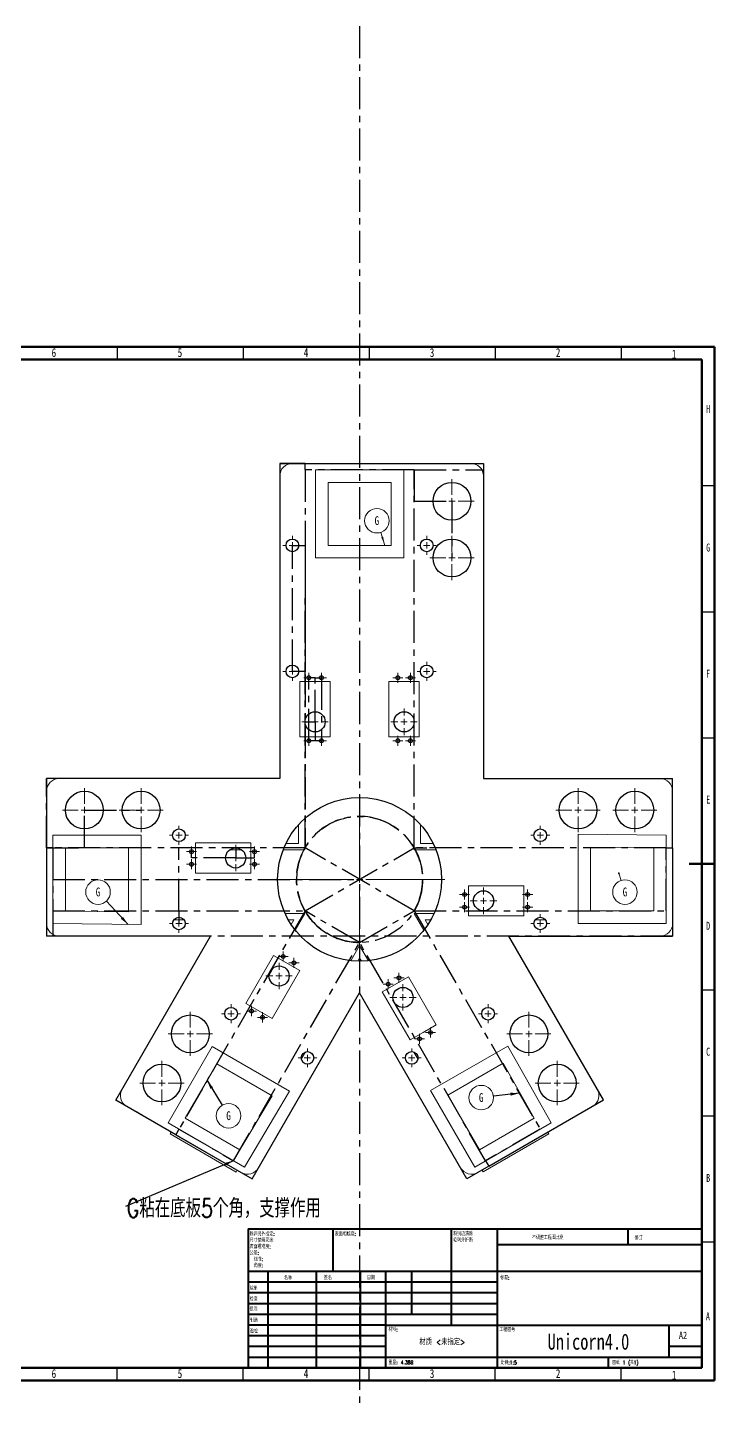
# Model space of a CAD drawing. Header units: millimetres. Extents: x 15 to 589, y -6109 to 6564.
# Drawn here: x 316 to 589, y -3 to 542 of the extents above; entities that cross this region are included whole.
import ezdxf

# ---------------------------------------------------------------- set-up
doc = ezdxf.new("R2010")
doc.units = ezdxf.units.MM
doc.header["$PDSIZE"] = -1
doc.linetypes.add('CENTERX2', pattern=[20.32, 12.7, -2.54, 2.54, -2.54])
doc.styles.add('SLDTEXTSTYLE0', font='TXT', dxfattribs={"width": 0.75})
doc.styles.add('SLDTEXTSTYLE1', font='TXT', dxfattribs={"width": 0.75, "bigfont": 'bigfont'})
doc.styles.add('SLDTEXTSTYLE2', font='TXT', dxfattribs={"width": 0.694444, "bigfont": 'bigfont'})
doc.dimstyles.new('SLDDIMSTYLE0', dxfattribs={"dimtxt": 0.18, "dimasz": 3.556, "dimexe": 0, "dimexo": 0.0625, "dimgap": 0, "dimtad": 0, "dimtih": 1, "dimtoh": 1, "dimdec": 0, "dimrnd": 1e-09, "dimzin": 0, "dimdsep": 46, "dimtxsty": 'Standard', "dimsah": 1, "dimcen": 0.09, "dimadec": 0, "dimazin": 0, "dimtfac": 3.556, "dimtdec": 0, "dimtofl": 0, "dimtmove": 0, "dimatfit": 3, "dimfxl": 1, "dimfrac": 2, "dimtolj": 1, "dimtzin": 0, "dimarcsym": 0})

# ---------------------------------------------------------------- blocks, each defined once
blk = doc.blocks.new('SW_NOTE_0')
at = {"color": 0, "linetype": 'Continuous', "lineweight": 0, "char_height": 1.5, "attachment_point": 1, "style": 'SLDTEXTSTYLE1'}
for s, insert in [('\\M+18F9C\\M+194F1另\\M+18A4F\\M+18E77\\M+192E8:', (0, 1.93)), ('\\M+1955C\\M+196CA\\M+19165糙\\M+19378:', (0, -3.07)), ('\\M+18EDA\\M+190A1\\M+18E67\\M+19770\\M+19F7C\\M+195C4', (0, -0.57)), ('\\M+18CF6\\M+18DB7:', (0, -5.57)), ('\\M+18A70\\M+19378:', (1.69, -10.57)), ('线\\M+190AB:', (1.69, -8.07))]:
    blk.add_mtext(s, dxfattribs=dict(at, insert=insert))
blk = doc.blocks.new('SW_NOTE_1')
at = {"color": 0, "linetype": 'Continuous', "lineweight": 0, "char_height": 1.5, "attachment_point": 1, "style": 'SLDTEXTSTYLE1'}
for s, insert in [('\\M+18FAB锐边\\M+190B4\\M+18F9C', (0, 1.93)), ('\\M+196D1\\M+18E68\\M+19BF3\\M+190DC\\M+19266', (0, -0.57))]:
    blk.add_mtext(s, dxfattribs=dict(at, insert=insert))
blk = doc.blocks.new('SW_NOTE_20')
at = {"color": 0, "linetype": 'Continuous', "lineweight": 0}
blk.add_circle((-3.32, 3.57), 4.87, dxfattribs=at)
at = {"color": 0, "linetype": 'Continuous', "lineweight": 0, "insert": (-3.33, 5.36), "char_height": 3.5, "attachment_point": 2, "style": 'SLDTEXTSTYLE0'}
blk.add_mtext('G', dxfattribs=at)
blk = doc.blocks.new('SW_NOTE_21')
at = {"color": 0, "linetype": 'Continuous', "lineweight": 0}
blk.add_circle((2.53, -4.16), 4.87, dxfattribs=at)
at = {"color": 0, "linetype": 'Continuous', "lineweight": 0, "insert": (2.52, -2.37), "char_height": 3.5, "attachment_point": 2, "style": 'SLDTEXTSTYLE0'}
blk.add_mtext('G', dxfattribs=at)
blk = doc.blocks.new('SW_NOTE_22')
at = {"color": 0, "linetype": 'Continuous', "lineweight": 0}
blk.add_circle((-4.84, -0.57), 4.87, dxfattribs=at)
at = {"color": 0, "linetype": 'Continuous', "lineweight": 0, "insert": (-4.85, 1.23), "char_height": 3.5, "attachment_point": 2, "style": 'SLDTEXTSTYLE0'}
blk.add_mtext('G', dxfattribs=at)
blk = doc.blocks.new('SW_NOTE_23')
at = {"color": 0, "linetype": 'Continuous', "lineweight": 0}
blk.add_circle((1.51, -4.63), 4.87, dxfattribs=at)
at = {"color": 0, "linetype": 'Continuous', "lineweight": 0, "insert": (1.5, -2.84), "char_height": 3.5, "attachment_point": 2, "style": 'SLDTEXTSTYLE0'}
blk.add_mtext('G', dxfattribs=at)
blk = doc.blocks.new('_DOT')
at = {"color": 0, "linetype": 'ByBlock', "lineweight": -2}
blk.add_line((-0.5, 0), (-1, 0), dxfattribs=at)
at = {"color": 0, "linetype": 'ByBlock', "const_width": 0.5}
blk.add_lwpolyline([(-0.25, 0, 1), (0.25, 0, 1)], format="xyb", close=True, dxfattribs=at)
blk = doc.blocks.new('SW_NOTE_24')
at = {"color": 0, "linetype": 'Continuous', "lineweight": 0}
blk.add_circle((-1.5, 4.63), 4.87, dxfattribs=at)
at = {"color": 0, "linetype": 'Continuous', "lineweight": 0, "insert": (-1.51, 6.42), "char_height": 3.5, "attachment_point": 2, "style": 'SLDTEXTSTYLE0'}
blk.add_mtext('G', dxfattribs=at)
blk = doc.blocks.new('SW_NOTE_25')
at = {"color": 0, "linetype": 'Continuous', "lineweight": 0, "insert": (0.5, 2.98), "char_height": 7.4083, "attachment_point": 1, "style": 'SLDTEXTSTYLE1'}
blk.add_mtext('G\\M+19453\\M+18DDD\\M+192EA\\M+194C25\\M+198A2\\M+18A70\\M+18143\\M+18E78撑\\M+18DEC\\M+19770', dxfattribs=at)
blk = doc.blocks.new('SW_CENTERMARKSYMBOL_43')
at = {"color": 0, "linetype": 'Continuous', "lineweight": 0}
for p, q in [((-2.5, 0), (-5.25, 0)), ((0, 0), (-1.25, 0)), ((0, 2.5), (0, 5.25)), ((0, 0), (0, 1.25)), ((0, 0), (0, -1.25)), ((0, 0), (1.25, 0)), ((2.5, 0), (5.25, 0)), ((0, -2.5), (0, -5.25))]:
    blk.add_line(p, q, dxfattribs=at)
blk = doc.blocks.new('SW_CENTERMARKSYMBOL_44')
at = {"color": 0, "linetype": 'Continuous', "lineweight": 0}
for p, q in [((-2.5, 0), (-5.25, 0)), ((0, 0), (-1.25, 0)), ((0, 2.5), (0, 5.25)), ((0, 0), (0, 1.25)), ((0, 0), (0, -1.25)), ((0, 0), (1.25, 0)), ((2.5, 0), (5.25, 0)), ((0, -2.5), (0, -5.25))]:
    blk.add_line(p, q, dxfattribs=at)
blk = doc.blocks.new('SW_CENTERMARKSYMBOL_45')
at = {"color": 0, "linetype": 'Continuous', "lineweight": 0}
for p, q in [((-2.5, 0), (-5.25, 0)), ((0, 0), (-1.25, 0)), ((0, 2.5), (0, 5.25)), ((0, 0), (0, 1.25)), ((0, 0), (0, -1.25)), ((0, 0), (1.25, 0)), ((2.5, 0), (5.25, 0)), ((0, -2.5), (0, -5.25))]:
    blk.add_line(p, q, dxfattribs=at)
blk = doc.blocks.new('SW_CENTERMARKSYMBOL_46')
at = {"color": 0, "linetype": 'Continuous', "lineweight": 0}
for p, q in [((-2.5, 0), (-5.25, 0)), ((0, 0), (-1.25, 0)), ((0, 2.5), (0, 5.25)), ((0, 0), (0, 1.25)), ((0, 0), (0, -1.25)), ((0, 0), (1.25, 0)), ((2.5, 0), (5.25, 0)), ((0, -2.5), (0, -5.25))]:
    blk.add_line(p, q, dxfattribs=at)
blk = doc.blocks.new('SW_CENTERMARKSYMBOL_47')
at = {"color": 0, "linetype": 'Continuous', "lineweight": 0}
for p, q in [((-2.5, 0), (-5.25, 0)), ((0, 0), (-1.25, 0)), ((0, 2.5), (0, 5.25)), ((0, 0), (0, 1.25)), ((0, 0), (0, -1.25)), ((0, 0), (1.25, 0)), ((2.5, 0), (5.25, 0)), ((0, -2.5), (0, -5.25))]:
    blk.add_line(p, q, dxfattribs=at)
blk = doc.blocks.new('SW_CENTERMARKSYMBOL_48')
at = {"color": 0, "linetype": 'Continuous', "lineweight": 0}
for p, q in [((-2.5, 0), (-5.25, 0)), ((0, 0), (-1.25, 0)), ((0, 2.5), (0, 5.25)), ((0, 0), (0, 1.25)), ((0, 0), (0, -1.25)), ((0, 0), (1.25, 0)), ((2.5, 0), (5.25, 0)), ((0, -2.5), (0, -5.25))]:
    blk.add_line(p, q, dxfattribs=at)
blk = doc.blocks.new('SW_CENTERMARKSYMBOL_49')
at = {"color": 0, "linetype": 'Continuous', "lineweight": 0}
for p, q in [((-1.25, 0), (-2, 0)), ((0, 0), (-1.25, 0)), ((0, 1.25), (0, 2)), ((0, 0), (0, 1.25)), ((0, 0), (0, -1.25)), ((0, 0), (1.25, 0)), ((1.25, 0), (2, 0)), ((0, -1.25), (0, -2))]:
    blk.add_line(p, q, dxfattribs=at)
blk = doc.blocks.new('SW_CENTERMARKSYMBOL_50')
at = {"color": 0, "linetype": 'Continuous', "lineweight": 0}
for p, q in [((-1.25, 0), (-2, 0)), ((0, 0), (-1.25, 0)), ((0, 1.25), (0, 2)), ((0, 0), (0, 1.25)), ((0, 0), (0, -1.25)), ((0, 0), (1.25, 0)), ((1.25, 0), (2, 0)), ((0, -1.25), (0, -2))]:
    blk.add_line(p, q, dxfattribs=at)
blk = doc.blocks.new('SW_CENTERMARKSYMBOL_51')
at = {"color": 0, "linetype": 'Continuous', "lineweight": 0}
for p, q in [((-1.25, 0), (-2, 0)), ((0, 0), (-1.25, 0)), ((0, 1.25), (0, 2)), ((0, 0), (0, 1.25)), ((0, 0), (0, -1.25)), ((0, 0), (1.25, 0)), ((1.25, 0), (2, 0)), ((0, -1.25), (0, -2))]:
    blk.add_line(p, q, dxfattribs=at)
blk = doc.blocks.new('SW_CENTERMARKSYMBOL_52')
at = {"color": 0, "linetype": 'Continuous', "lineweight": 0}
for p, q in [((-1.25, 0), (-2, 0)), ((0, 0), (-1.25, 0)), ((0, 1.25), (0, 2)), ((0, 0), (0, 1.25)), ((0, 0), (0, -1.25)), ((0, 0), (1.25, 0)), ((1.25, 0), (2, 0)), ((0, -1.25), (0, -2))]:
    blk.add_line(p, q, dxfattribs=at)
blk = doc.blocks.new('SW_CENTERMARKSYMBOL_53')
at = {"color": 0, "linetype": 'Continuous', "lineweight": 0}
for p, q in [((-1.25, 0), (-2, 0)), ((0, 0), (-1.25, 0)), ((0, 1.25), (0, 2)), ((0, 0), (0, 1.25)), ((0, 0), (0, -1.25)), ((0, 0), (1.25, 0)), ((1.25, 0), (2, 0)), ((0, -1.25), (0, -2))]:
    blk.add_line(p, q, dxfattribs=at)
blk = doc.blocks.new('SW_CENTERMARKSYMBOL_54')
at = {"color": 0, "linetype": 'Continuous', "lineweight": 0}
for p, q in [((-1.25, 0), (-2, 0)), ((0, 0), (-1.25, 0)), ((0, 1.25), (0, 2)), ((0, 0), (0, 1.25)), ((0, 0), (0, -1.25)), ((0, 0), (1.25, 0)), ((1.25, 0), (2, 0)), ((0, -1.25), (0, -2))]:
    blk.add_line(p, q, dxfattribs=at)
blk = doc.blocks.new('SW_CENTERMARKSYMBOL_55')
at = {"color": 0, "linetype": 'Continuous', "lineweight": 0}
for p, q in [((0, 2.5), (0, 33.75)), ((-2.5, 0), (-33.75, 0)), ((0, 0), (-1.25, 0)), ((0, 0), (0, 1.25)), ((0, 0), (0, -1.25)), ((0, 0), (1.25, 0)), ((2.5, 0), (33.75, 0)), ((0, -2.5), (0, -33.75))]:
    blk.add_line(p, q, dxfattribs=at)
blk = doc.blocks.new('SW_CENTERMARKSYMBOL_56')
at = {"color": 0, "linetype": 'Continuous', "lineweight": 0}
for p, q in [((-1.25, 0), (-2, 0)), ((0, 0), (-1.25, 0)), ((0, 1.25), (0, 2)), ((0, 0), (0, 1.25)), ((0, 0), (0, -1.25)), ((0, 0), (1.25, 0)), ((1.25, 0), (2, 0)), ((0, -1.25), (0, -2))]:
    blk.add_line(p, q, dxfattribs=at)
blk = doc.blocks.new('SW_CENTERMARKSYMBOL_57')
at = {"color": 0, "linetype": 'Continuous', "lineweight": 0}
for p, q in [((-1.25, 0), (-2, 0)), ((0, 0), (-1.25, 0)), ((0, 1.25), (0, 2)), ((0, 0), (0, 1.25)), ((0, 0), (0, -1.25)), ((0, 0), (1.25, 0)), ((1.25, 0), (2, 0)), ((0, -1.25), (0, -2))]:
    blk.add_line(p, q, dxfattribs=at)
blk = doc.blocks.new('SW_CENTERMARKSYMBOL_58')
at = {"color": 0, "linetype": 'Continuous', "lineweight": 0}
for p, q in [((-1.25, 0), (-2, 0)), ((0, 0), (-1.25, 0)), ((0, 1.25), (0, 2)), ((0, 0), (0, 1.25)), ((0, 0), (0, -1.25)), ((0, 0), (1.25, 0)), ((1.25, 0), (2, 0)), ((0, -1.25), (0, -2))]:
    blk.add_line(p, q, dxfattribs=at)
blk = doc.blocks.new('SW_CENTERMARKSYMBOL_59')
at = {"color": 0, "linetype": 'Continuous', "lineweight": 0}
for p, q in [((-1.25, 0), (-2, 0)), ((0, 0), (-1.25, 0)), ((0, 1.25), (0, 2)), ((0, 0), (0, 1.25)), ((0, 0), (0, -1.25)), ((0, 0), (1.25, 0)), ((1.25, 0), (2, 0)), ((0, -1.25), (0, -2))]:
    blk.add_line(p, q, dxfattribs=at)
blk = doc.blocks.new('SW_CENTERMARKSYMBOL_60')
at = {"color": 0, "linetype": 'Continuous', "lineweight": 0}
for p, q in [((-1.25, 0), (-2, 0)), ((0, 0), (-1.25, 0)), ((0, 1.25), (0, 2)), ((0, 0), (0, 1.25)), ((0, 0), (0, -1.25)), ((0, 0), (1.25, 0)), ((1.25, 0), (2, 0)), ((0, -1.25), (0, -2))]:
    blk.add_line(p, q, dxfattribs=at)
blk = doc.blocks.new('SW_CENTERMARKSYMBOL_61')
at = {"color": 0, "linetype": 'Continuous', "lineweight": 0}
for p, q in [((-1.25, 0), (-2, 0)), ((0, 0), (-1.25, 0)), ((0, 1.25), (0, 2)), ((0, 0), (0, 1.25)), ((0, 0), (0, -1.25)), ((0, 0), (1.25, 0)), ((1.25, 0), (2, 0)), ((0, -1.25), (0, -2))]:
    blk.add_line(p, q, dxfattribs=at)
blk = doc.blocks.new('SW_CENTERMARKSYMBOL_62')
at = {"color": 0, "linetype": 'Continuous', "lineweight": 0}
for p, q in [((-2.5, 0), (-3.75, 0)), ((0, 0), (-1.25, 0)), ((0, 2.5), (0, 3.75)), ((0, 0), (0, 1.25)), ((0, 0), (0, -1.25)), ((0, 0), (1.25, 0)), ((2.5, 0), (3.75, 0)), ((0, -2.5), (0, -3.75))]:
    blk.add_line(p, q, dxfattribs=at)
blk = doc.blocks.new('SW_CENTERMARKSYMBOL_63')
at = {"color": 0, "linetype": 'Continuous', "lineweight": 0}
for p, q in [((0, 2.5), (0, 8.75)), ((-2.5, 0), (-8.75, 0)), ((0, 0), (-1.25, 0)), ((0, 0), (0, 1.25)), ((0, 0), (0, -1.25)), ((0, 0), (1.25, 0)), ((2.5, 0), (8.75, 0)), ((0, -2.5), (0, -8.75))]:
    blk.add_line(p, q, dxfattribs=at)
blk = doc.blocks.new('SW_CENTERMARKSYMBOL_64')
at = {"color": 0, "linetype": 'Continuous', "lineweight": 0}
for p, q in [((0, 2.5), (0, 8.75)), ((-2.5, 0), (-8.75, 0)), ((0, 0), (-1.25, 0)), ((0, 0), (0, 1.25)), ((0, 0), (0, -1.25)), ((0, 0), (1.25, 0)), ((2.5, 0), (8.75, 0)), ((0, -2.5), (0, -8.75))]:
    blk.add_line(p, q, dxfattribs=at)
blk = doc.blocks.new('SW_CENTERMARKSYMBOL_65')
at = {"color": 0, "linetype": 'Continuous', "lineweight": 0}
for p, q in [((-2.5, 0), (-3.75, 0)), ((0, 0), (-1.25, 0)), ((0, 2.5), (0, 3.75)), ((0, 0), (0, 1.25)), ((0, 0), (0, -1.25)), ((0, 0), (1.25, 0)), ((2.5, 0), (3.75, 0)), ((0, -2.5), (0, -3.75))]:
    blk.add_line(p, q, dxfattribs=at)
blk = doc.blocks.new('SW_CENTERMARKSYMBOL_66')
at = {"color": 0, "linetype": 'Continuous', "lineweight": 0}
for p, q in [((-2.5, 0), (-3.75, 0)), ((0, 0), (-1.25, 0)), ((0, 2.5), (0, 3.75)), ((0, 0), (0, 1.25)), ((0, 0), (0, -1.25)), ((0, 0), (1.25, 0)), ((2.5, 0), (3.75, 0)), ((0, -2.5), (0, -3.75))]:
    blk.add_line(p, q, dxfattribs=at)
blk = doc.blocks.new('SW_CENTERMARKSYMBOL_67')
at = {"color": 0, "linetype": 'Continuous', "lineweight": 0}
for p, q in [((-2.5, 0), (-3.75, 0)), ((0, 0), (-1.25, 0)), ((0, 2.5), (0, 3.75)), ((0, 0), (0, 1.25)), ((0, 0), (0, -1.25)), ((0, 0), (1.25, 0)), ((2.5, 0), (3.75, 0)), ((0, -2.5), (0, -3.75))]:
    blk.add_line(p, q, dxfattribs=at)
blk = doc.blocks.new('SW_CENTERMARKSYMBOL_68')
at = {"color": 0, "linetype": 'Continuous', "lineweight": 0}
for p, q in [((-2.5, 0), (-3.75, 0)), ((0, 0), (-1.25, 0)), ((0, 2.5), (0, 3.75)), ((0, 0), (0, 1.25)), ((0, 0), (0, -1.25)), ((0, 0), (1.25, 0)), ((2.5, 0), (3.75, 0)), ((0, -2.5), (0, -3.75))]:
    blk.add_line(p, q, dxfattribs=at)
blk = doc.blocks.new('SW_CENTERMARKSYMBOL_69')
at = {"color": 0, "linetype": 'Continuous', "lineweight": 0}
for p, q in [((-2.5, 0), (-3.75, 0)), ((0, 0), (-1.25, 0)), ((0, 2.5), (0, 3.75)), ((0, 0), (0, 1.25)), ((0, 0), (0, -1.25)), ((0, 0), (1.25, 0)), ((2.5, 0), (3.75, 0)), ((0, -2.5), (0, -3.75))]:
    blk.add_line(p, q, dxfattribs=at)
blk = doc.blocks.new('SW_CENTERMARKSYMBOL_70')
at = {"color": 0, "linetype": 'Continuous', "lineweight": 0}
for p, q in [((-2.5, 0), (-3.75, 0)), ((0, 0), (-1.25, 0)), ((0, 2.5), (0, 3.75)), ((0, 0), (0, 1.25)), ((0, 0), (0, -1.25)), ((0, 0), (1.25, 0)), ((2.5, 0), (3.75, 0)), ((0, -2.5), (0, -3.75))]:
    blk.add_line(p, q, dxfattribs=at)
blk = doc.blocks.new('SW_CENTERMARKSYMBOL_71')
at = {"color": 0, "linetype": 'Continuous', "lineweight": 0}
for p, q in [((-2.5, 0), (-3.75, 0)), ((0, 0), (-1.25, 0)), ((0, 2.5), (0, 3.75)), ((0, 0), (0, 1.25)), ((0, 0), (0, -1.25)), ((0, 0), (1.25, 0)), ((2.5, 0), (3.75, 0)), ((0, -2.5), (0, -3.75))]:
    blk.add_line(p, q, dxfattribs=at)
blk = doc.blocks.new('SW_CENTERMARKSYMBOL_72')
at = {"color": 0, "linetype": 'Continuous', "lineweight": 0}
for p, q in [((-2.5, 0), (-3.75, 0)), ((0, 0), (-1.25, 0)), ((0, 2.5), (0, 3.75)), ((0, 0), (0, 1.25)), ((0, 0), (0, -1.25)), ((0, 0), (1.25, 0)), ((2.5, 0), (3.75, 0)), ((0, -2.5), (0, -3.75))]:
    blk.add_line(p, q, dxfattribs=at)
blk = doc.blocks.new('SW_CENTERMARKSYMBOL_73')
at = {"color": 0, "linetype": 'Continuous', "lineweight": 0}
for p, q in [((-2.5, 0), (-3.75, 0)), ((0, 0), (-1.25, 0)), ((0, 2.5), (0, 3.75)), ((0, 0), (0, 1.25)), ((0, 0), (0, -1.25)), ((0, 0), (1.25, 0)), ((2.5, 0), (3.75, 0)), ((0, -2.5), (0, -3.75))]:
    blk.add_line(p, q, dxfattribs=at)
blk = doc.blocks.new('SW_CENTERMARKSYMBOL_74')
at = {"color": 0, "linetype": 'Continuous', "lineweight": 0}
for p, q in [((-2.5, 0), (-3.75, 0)), ((0, 0), (-1.25, 0)), ((0, 2.5), (0, 3.75)), ((0, 0), (0, 1.25)), ((0, 0), (0, -1.25)), ((0, 0), (1.25, 0)), ((2.5, 0), (3.75, 0)), ((0, -2.5), (0, -3.75))]:
    blk.add_line(p, q, dxfattribs=at)
blk = doc.blocks.new('SW_CENTERMARKSYMBOL_75')
at = {"color": 0, "linetype": 'Continuous', "lineweight": 0}
for p, q in [((0, 2.5), (0, 8.75)), ((-2.5, 0), (-8.75, 0)), ((0, 0), (-1.25, 0)), ((0, 0), (0, 1.25)), ((0, 0), (0, -1.25)), ((0, 0), (1.25, 0)), ((2.5, 0), (8.75, 0)), ((0, -2.5), (0, -8.75))]:
    blk.add_line(p, q, dxfattribs=at)
blk = doc.blocks.new('SW_CENTERMARKSYMBOL_76')
at = {"color": 0, "linetype": 'Continuous', "lineweight": 0}
for p, q in [((0, 2.5), (0, 8.75)), ((-2.5, 0), (-8.75, 0)), ((0, 0), (-1.25, 0)), ((0, 0), (0, 1.25)), ((0, 0), (0, -1.25)), ((0, 0), (1.25, 0)), ((2.5, 0), (8.75, 0)), ((0, -2.5), (0, -8.75))]:
    blk.add_line(p, q, dxfattribs=at)
blk = doc.blocks.new('SW_CENTERMARKSYMBOL_77')
at = {"color": 0, "linetype": 'Continuous', "lineweight": 0}
for p, q in [((0, 2.5), (0, 8.75)), ((-2.5, 0), (-8.75, 0)), ((0, 0), (-1.25, 0)), ((0, 0), (0, 1.25)), ((0, 0), (0, -1.25)), ((0, 0), (1.25, 0)), ((2.5, 0), (8.75, 0)), ((0, -2.5), (0, -8.75))]:
    blk.add_line(p, q, dxfattribs=at)
blk = doc.blocks.new('SW_CENTERMARKSYMBOL_78')
at = {"color": 0, "linetype": 'Continuous', "lineweight": 0}
for p, q in [((0, 2.5), (0, 8.75)), ((-2.5, 0), (-8.75, 0)), ((0, 0), (-1.25, 0)), ((0, 0), (0, 1.25)), ((0, 0), (0, -1.25)), ((0, 0), (1.25, 0)), ((2.5, 0), (8.75, 0)), ((0, -2.5), (0, -8.75))]:
    blk.add_line(p, q, dxfattribs=at)
blk = doc.blocks.new('SW_CENTERMARKSYMBOL_79')
at = {"color": 0, "linetype": 'Continuous', "lineweight": 0}
for p, q in [((0, 2.5), (0, 8.75)), ((-2.5, 0), (-8.75, 0)), ((0, 0), (-1.25, 0)), ((0, 0), (0, 1.25)), ((0, 0), (0, -1.25)), ((0, 0), (1.25, 0)), ((2.5, 0), (8.75, 0)), ((0, -2.5), (0, -8.75))]:
    blk.add_line(p, q, dxfattribs=at)
blk = doc.blocks.new('SW_CENTERMARKSYMBOL_80')
at = {"color": 0, "linetype": 'Continuous', "lineweight": 0}
for p, q in [((0, 2.5), (0, 8.75)), ((-2.5, 0), (-8.75, 0)), ((0, 0), (-1.25, 0)), ((0, 0), (0, 1.25)), ((0, 0), (0, -1.25)), ((0, 0), (1.25, 0)), ((2.5, 0), (8.75, 0)), ((0, -2.5), (0, -8.75))]:
    blk.add_line(p, q, dxfattribs=at)
blk = doc.blocks.new('SW_CENTERMARKSYMBOL_81')
at = {"color": 0, "linetype": 'Continuous', "lineweight": 0}
for p, q in [((-2.5, 0), (-3.75, 0)), ((0, 0), (-1.25, 0)), ((0, 2.5), (0, 3.75)), ((0, 0), (0, 1.25)), ((0, 0), (0, -1.25)), ((0, 0), (1.25, 0)), ((2.5, 0), (3.75, 0)), ((0, -2.5), (0, -3.75))]:
    blk.add_line(p, q, dxfattribs=at)
blk = doc.blocks.new('SW_CENTERMARKSYMBOL_82')
at = {"color": 0, "linetype": 'Continuous', "lineweight": 0}
for p, q in [((-1.25, 0), (-2, 0)), ((0, 0), (-1.25, 0)), ((0, 1.25), (0, 2)), ((0, 0), (0, 1.25)), ((0, 0), (0, -1.25)), ((0, 0), (1.25, 0)), ((1.25, 0), (2, 0)), ((0, -1.25), (0, -2))]:
    blk.add_line(p, q, dxfattribs=at)
blk = doc.blocks.new('SW_CENTERMARKSYMBOL_83')
at = {"color": 0, "linetype": 'Continuous', "lineweight": 0}
for p, q in [((-1.25, 0), (-2, 0)), ((0, 0), (-1.25, 0)), ((0, 1.25), (0, 2)), ((0, 0), (0, 1.25)), ((0, 0), (0, -1.25)), ((0, 0), (1.25, 0)), ((1.25, 0), (2, 0)), ((0, -1.25), (0, -2))]:
    blk.add_line(p, q, dxfattribs=at)
blk = doc.blocks.new('SW_CENTERMARKSYMBOL_84')
at = {"color": 0, "linetype": 'Continuous', "lineweight": 0}
for p, q in [((-1.25, 0), (-2, 0)), ((0, 0), (-1.25, 0)), ((0, 1.25), (0, 2)), ((0, 0), (0, 1.25)), ((0, 0), (0, -1.25)), ((0, 0), (1.25, 0)), ((1.25, 0), (2, 0)), ((0, -1.25), (0, -2))]:
    blk.add_line(p, q, dxfattribs=at)
blk = doc.blocks.new('SW_CENTERMARKSYMBOL_85')
at = {"color": 0, "linetype": 'Continuous', "lineweight": 0}
for p, q in [((-1.25, 0), (-2, 0)), ((0, 0), (-1.25, 0)), ((0, 1.25), (0, 2)), ((0, 0), (0, 1.25)), ((0, 0), (0, -1.25)), ((0, 0), (1.25, 0)), ((1.25, 0), (2, 0)), ((0, -1.25), (0, -2))]:
    blk.add_line(p, q, dxfattribs=at)
blk = doc.blocks.new('SW_CENTERMARKSYMBOL_86')
at = {"color": 0, "linetype": 'Continuous', "lineweight": 0}
for p, q in [((-1.25, 0), (-2, 0)), ((0, 0), (-1.25, 0)), ((0, 1.25), (0, 2)), ((0, 0), (0, 1.25)), ((0, 0), (0, -1.25)), ((0, 0), (1.25, 0)), ((1.25, 0), (2, 0)), ((0, -1.25), (0, -2))]:
    blk.add_line(p, q, dxfattribs=at)
blk = doc.blocks.new('SW_CENTERMARKSYMBOL_87')
at = {"color": 0, "linetype": 'Continuous', "lineweight": 0}
for p, q in [((-1.25, 0), (-2, 0)), ((0, 0), (-1.25, 0)), ((0, 1.25), (0, 2)), ((0, 0), (0, 1.25)), ((0, 0), (0, -1.25)), ((0, 0), (1.25, 0)), ((1.25, 0), (2, 0)), ((0, -1.25), (0, -2))]:
    blk.add_line(p, q, dxfattribs=at)
blk = doc.blocks.new('SW_CENTERMARKSYMBOL_88')
at = {"color": 0, "linetype": 'Continuous', "lineweight": 0}
for p, q in [((-1.25, 0), (-2, 0)), ((0, 0), (-1.25, 0)), ((0, 1.25), (0, 2)), ((0, 0), (0, 1.25)), ((0, 0), (0, -1.25)), ((0, 0), (1.25, 0)), ((1.25, 0), (2, 0)), ((0, -1.25), (0, -2))]:
    blk.add_line(p, q, dxfattribs=at)
blk = doc.blocks.new('SW_CENTERMARKSYMBOL_89')
at = {"color": 0, "linetype": 'Continuous', "lineweight": 0}
for p, q in [((-1.25, 0), (-2, 0)), ((0, 0), (-1.25, 0)), ((0, 1.25), (0, 2)), ((0, 0), (0, 1.25)), ((0, 0), (0, -1.25)), ((0, 0), (1.25, 0)), ((1.25, 0), (2, 0)), ((0, -1.25), (0, -2))]:
    blk.add_line(p, q, dxfattribs=at)
blk = doc.blocks.new('SW_CENTERMARKSYMBOL_90')
at = {"color": 0, "linetype": 'Continuous', "lineweight": 0}
for p, q in [((-1.25, 0), (-2, 0)), ((0, 0), (-1.25, 0)), ((0, 1.25), (0, 2)), ((0, 0), (0, 1.25)), ((0, 0), (0, -1.25)), ((0, 0), (1.25, 0)), ((1.25, 0), (2, 0)), ((0, -1.25), (0, -2))]:
    blk.add_line(p, q, dxfattribs=at)
blk = doc.blocks.new('SW_CENTERMARKSYMBOL_91')
at = {"color": 0, "linetype": 'Continuous', "lineweight": 0}
for p, q in [((-1.25, 0), (-2, 0)), ((0, 0), (-1.25, 0)), ((0, 1.25), (0, 2)), ((0, 0), (0, 1.25)), ((0, 0), (0, -1.25)), ((0, 0), (1.25, 0)), ((1.25, 0), (2, 0)), ((0, -1.25), (0, -2))]:
    blk.add_line(p, q, dxfattribs=at)
blk = doc.blocks.new('SW_CENTERMARKSYMBOL_92')
at = {"color": 0, "linetype": 'Continuous', "lineweight": 0}
for p, q in [((-1.25, 0), (-2, 0)), ((0, 0), (-1.25, 0)), ((0, 1.25), (0, 2)), ((0, 0), (0, 1.25)), ((0, 0), (0, -1.25)), ((0, 0), (1.25, 0)), ((1.25, 0), (2, 0)), ((0, -1.25), (0, -2))]:
    blk.add_line(p, q, dxfattribs=at)
blk = doc.blocks.new('SW_CENTERMARKSYMBOL_93')
at = {"color": 0, "linetype": 'Continuous', "lineweight": 0}
for p, q in [((-1.25, 0), (-2, 0)), ((0, 0), (-1.25, 0)), ((0, 1.25), (0, 2)), ((0, 0), (0, 1.25)), ((0, 0), (0, -1.25)), ((0, 0), (1.25, 0)), ((1.25, 0), (2, 0)), ((0, -1.25), (0, -2))]:
    blk.add_line(p, q, dxfattribs=at)
blk = doc.blocks.new('SW_CENTERMARKSYMBOL_94')
at = {"color": 0, "linetype": 'Continuous', "lineweight": 0}
for p, q in [((0, 2.5), (0, 8.75)), ((-2.5, 0), (-8.75, 0)), ((0, 0), (-1.25, 0)), ((0, 0), (0, 1.25)), ((0, 0), (0, -1.25)), ((0, 0), (1.25, 0)), ((2.5, 0), (8.75, 0)), ((0, -2.5), (0, -8.75))]:
    blk.add_line(p, q, dxfattribs=at)
blk = doc.blocks.new('SW_CENTERMARKSYMBOL_95')
at = {"color": 0, "linetype": 'Continuous', "lineweight": 0}
for p, q in [((0, 2.5), (0, 8.75)), ((-2.5, 0), (-8.75, 0)), ((0, 0), (-1.25, 0)), ((0, 0), (0, 1.25)), ((0, 0), (0, -1.25)), ((0, 0), (1.25, 0)), ((2.5, 0), (8.75, 0)), ((0, -2.5), (0, -8.75))]:
    blk.add_line(p, q, dxfattribs=at)

msp = doc.modelspace()

# ---------------------------------------------------------------- linework, layer by layer
at = {"color": 7, "linetype": 'CENTERX2'}
for p, q in [((448.22, 6516.38), (448.22, -6108.78)), ((426.57, 368.8), (416.57, 368.8)), ((426.57, 366.3), (426.57, 368.8)), ((469.87, 366.3), (426.57, 366.3)), ((426.57, 366.3), (426.57, 216.3)), ((426.57, 366.3), (426.57, 336.3)), ((426.57, 366.3), (426.57, 266.3)), ((426.57, 366.3), (426.57, 293.8)), ((469.87, 216.3), (469.87, 366.3)), ((469.87, 366.3), (497.37, 366.3)), ((469.87, 366.3), (469.87, 353.8)), ((469.87, 353.8), (484.87, 353.8)), ((484.87, 353.8), (484.87, 331.3)), ((421.57, 286.3), (421.57, 336.3)), ((421.57, 336.3), (426.57, 336.3)), ((426.57, 336.3), (426.57, 286.3)), ((426.57, 216.3), (426.57, 316.3)), ((426.57, 286.3), (421.57, 286.3)), ((428.07, 258.8), (428.07, 283.8)), ((430.57, 283.8), (428.07, 283.8)), ((430.57, 266.3), (430.57, 283.8)), ((430.57, 283.8), (433.07, 283.8)), ((433.07, 283.8), (433.07, 258.8)), ((426.57, 266.3), (430.57, 266.3)), ((430.57, 266.3), (430.57, 258.8)), ((433.07, 258.8), (428.07, 258.8)), ((324.07, 216.3), (324.07, 243.8)), ((469.87, 216.3), (469.87, 243.8)), ((339.07, 216.3), (339.07, 231.3)), ((339.07, 231.3), (361.57, 231.3)), ((426.57, 216.3), (426.57, 221.3)), ((326.57, 216.3), (324.07, 216.3)), ((324.07, 216.3), (339.07, 216.3)), ((426.57, 216.3), (326.57, 216.3)), ((326.57, 216.3), (326.57, 191.3)), ((376.57, 191.3), (376.57, 216.3)), ((381.57, 212.3), (381.57, 214.8)), ((426.57, 216.3), (399.07, 216.3)), ((399.07, 216.3), (399.07, 212.3)), ((406.57, 212.3), (406.57, 214.8)), ((426.57, 191.3), (469.87, 216.3)), ((469.87, 191.3), (426.57, 216.3)), ((569.87, 216.3), (469.87, 216.3)), ((469.87, 216.3), (474.87, 216.3)), ((569.87, 191.3), (569.87, 216.3)), ((569.87, 216.3), (572.37, 216.3)), ((399.07, 212.3), (381.57, 212.3)), ((399.07, 212.3), (406.57, 212.3)), ((326.57, 203.8), (448.22, 203.8)), ((326.57, 191.3), (426.57, 191.3)), ((326.57, 191.3), (326.57, 181.3)), ((426.57, 191.3), (376.57, 104.7)), ((376.57, 191.3), (376.57, 186.3)), ((448.22, 178.8), (426.57, 191.3)), ((448.22, 178.8), (469.87, 191.3)), ((469.87, 191.3), (519.87, 104.7)), ((469.87, 191.3), (569.87, 191.3)), ((572.37, 181.3), (326.57, 181.3)), ((398.22, 92.2), (448.22, 178.8)), ((498.22, 92.2), (448.22, 178.8)), ((375.32, 102.53), (351.5, 116.28)), ((376.57, 104.7), (375.32, 102.53)), ((376.57, 104.7), (398.22, 92.2)), ((519.87, 104.7), (498.22, 92.2)), ((498.22, 92.2), (499.47, 90.03))]:
    msp.add_line(p, q, dxfattribs=at)
at = {"color": 7, "linetype": 'Continuous', "lineweight": 60}
for p, q in [((15, 415), (589, 415)), ((589, 415), (589, 5)), ((20, 410), (584, 410)), ((584, 410), (584, 10)), ((589, 210), (579, 210)), ((584, 65.25), (584, 10)), ((584, 10), (20, 10)), ((396.8, 10), (584, 10)), ((589, 5), (15, 5))]:
    msp.add_line(p, q, dxfattribs=at)
at = {"color": 7, "linetype": 'Continuous', "lineweight": 30}
for p, q in [((352, 415), (352, 410)), ((402, 415), (402, 410)), ((452, 415), (452, 410)), ((502, 415), (502, 410)), ((552, 415), (552, 410)), ((584, 360), (589, 360)), ((584, 310), (589, 310)), ((584, 310), (589, 310)), ((584, 260), (589, 260)), ((584, 160), (589, 160)), ((584, 160), (589, 160)), ((584, 110), (589, 110)), ((584, 60), (589, 60)), ((352, 5), (352, 10)), ((402, 5), (402, 10)), ((452, 5), (452, 10)), ((502, 5), (502, 10)), ((552, 5), (552, 10))]:
    msp.add_line(p, q, dxfattribs=at)
at = {"color": 7, "linetype": 'Continuous'}
for p, q in [((416.57, 368.8), (497.37, 368.8)), ((416.57, 368.8), (416.57, 243.8)), ((497.37, 368.8), (497.37, 243.8)), ((416.57, 243.8), (324.07, 243.8)), ((324.07, 243.8), (324.07, 181.3)), ((497.37, 243.8), (572.37, 243.8)), ((572.37, 216.3), (572.37, 243.8)), ((572.37, 216.3), (572.37, 181.3)), ((389.04, 181.3), (324.07, 181.3)), ((351.5, 116.28), (389.04, 181.3)), ((545, 116.32), (507.48, 181.3)), ((507.48, 181.3), (572.37, 181.3)), ((405.63, 85.03), (448.22, 158.8)), ((490.81, 85.03), (448.22, 158.8)), ((375.32, 102.53), (351.5, 116.28)), ((499.47, 90.03), (545, 116.32)), ((375.32, 102.53), (405.63, 85.03)), ((499.47, 90.03), (490.81, 85.03))]:
    msp.add_line(p, q, dxfattribs=at)
at = {"color": 7, "linetype": 'Continuous', "lineweight": 15}
for p, q in [((421.57, 368.8), (492.37, 368.8)), ((465.72, 366.3), (430.72, 366.3)), ((430.72, 366.3), (430.72, 331.3)), ((465.72, 331.3), (465.72, 366.3)), ((416.57, 243.8), (416.57, 363.8)), ((435.72, 361.3), (435.72, 336.3)), ((460.72, 361.3), (435.72, 361.3)), ((460.72, 336.3), (460.72, 361.3)), ((497.37, 363.8), (497.37, 243.8)), ((424.04, 335.94), (424.04, 336.65)), ((435.72, 336.3), (460.72, 336.3)), ((472.38, 336.56), (472.38, 336.04)), ((430.72, 331.3), (465.72, 331.3)), ((424.01, 285.75), (424.01, 286.85)), ((472.38, 286.56), (472.38, 286.04)), ((436.57, 282.29), (424.57, 282.29)), ((424.57, 282.29), (424.57, 260.3)), ((436.57, 260.3), (436.57, 282.29)), ((459.87, 282.29), (471.87, 282.29)), ((459.87, 260.3), (459.87, 282.29)), ((471.87, 282.29), (471.87, 260.3)), ((424.57, 260.3), (436.57, 260.3)), ((471.87, 260.3), (459.87, 260.3)), ((329.07, 243.8), (416.57, 243.8)), ((497.37, 243.8), (567.37, 243.8)), ((324.07, 186.3), (324.07, 238.8)), ((572.37, 238.8), (572.37, 186.3)), ((423.96, 217.99), (423.96, 225.43)), ((426.46, 215.49), (426.47, 227.94)), ((469.88, 228.02), (469.88, 215.49)), ((472.38, 225.53), (472.38, 217.99)), ((361.57, 221.3), (326.57, 221.3)), ((326.57, 221.3), (326.57, 186.3)), ((361.57, 185.91), (361.57, 221.3)), ((383.07, 218.3), (405.06, 218.3)), ((383.07, 212.3), (383.07, 218.3)), ((405.06, 218.3), (405.06, 206.3)), ((534.87, 221.69), (534.87, 186.3)), ((569.87, 221.3), (534.87, 221.69)), ((569.87, 186.3), (569.87, 221.3)), ((323.98, 187.8), (323.98, 217.99)), ((323.98, 217.99), (324.07, 217.99)), ((356.57, 216.3), (331.57, 216.3)), ((331.57, 216.3), (331.57, 191.24)), ((356.57, 190.97), (356.57, 216.3)), ((381.27, 215.49), (381.87, 215.49)), ((396.65, 215.49), (401.48, 215.49)), ((406.27, 215.49), (406.87, 215.49)), ((417.89, 215.49), (426.46, 215.49)), ((418.98, 217.99), (423.96, 217.99)), ((469.88, 215.49), (478.55, 215.49)), ((472.38, 217.99), (477.46, 217.99)), ((564.87, 216.35), (539.87, 216.63)), ((539.87, 216.63), (539.87, 191.3)), ((564.87, 191.3), (564.87, 216.35)), ((572.37, 217.99), (572.39, 217.99)), ((572.39, 217.99), (572.39, 187.8)), ((383.07, 206.3), (383.07, 212.3)), ((405.06, 206.3), (383.07, 206.3)), ((491.38, 201.3), (513.37, 201.3)), ((491.38, 189.3), (491.38, 201.3)), ((513.37, 201.3), (513.37, 195.3)), ((331.57, 191.24), (356.57, 190.97)), ((513.37, 195.3), (513.37, 189.3)), ((539.87, 191.3), (564.87, 191.3)), ((324.07, 187.8), (323.98, 187.8)), ((326.57, 186.3), (361.57, 185.91)), ((378.57, 187.8), (374.57, 187.8)), ((426.46, 190.3), (418.66, 190.3)), ((422.13, 187.8), (419.93, 187.8)), ((421.06, 185.95), (422.13, 187.8)), ((422.66, 183.72), (426.46, 190.3)), ((477.78, 190.3), (469.88, 190.3)), ((469.88, 190.3), (473.73, 183.66)), ((476.51, 187.8), (474.22, 187.8)), ((474.22, 187.8), (475.33, 185.87)), ((513.37, 189.3), (491.38, 189.3)), ((521.87, 187.8), (517.87, 187.8)), ((534.87, 186.3), (569.87, 186.3)), ((572.39, 187.8), (572.37, 187.8)), ((389.04, 181.3), (329.07, 181.3)), ((354, 120.61), (389.04, 181.3)), ((567.37, 181.3), (507.48, 181.3)), ((507.48, 181.3), (542.5, 120.65)), ((448.22, 177.62), (444.69, 171.49)), ((451.76, 171.49), (448.22, 177.62)), ((403.09, 154.63), (414.08, 173.67)), ((414.08, 173.67), (424.48, 167.67)), ((448.22, 172.62), (447.47, 171.31)), ((448.98, 171.31), (448.22, 172.62)), ((412.29, 165.76), (414.05, 168.8)), ((424.48, 167.67), (413.48, 148.63)), ((457.24, 159.17), (467.63, 165.17)), ((467.63, 165.17), (478.63, 146.13)), ((448.22, 158.8), (408.13, 89.36)), ((488.31, 89.36), (448.22, 158.8)), ((468.24, 140.13), (457.24, 159.17)), ((408.29, 151.63), (403.09, 154.63)), ((413.48, 148.63), (408.29, 151.63)), ((473.43, 143.13), (468.24, 140.13)), ((478.63, 146.13), (473.43, 143.13)), ((389.74, 137.51), (372.24, 107.2)), ((420.39, 119.81), (389.74, 137.51)), ((507.04, 137.7), (476.39, 120.01)), ((524.2, 107.2), (507.04, 137.7)), ((426.71, 135.35), (425.09, 132.54)), ((471.36, 132.6), (469.78, 135.33)), ((505.16, 130.84), (483.22, 118.18)), ((517.42, 109.05), (505.16, 130.84)), ((391.57, 130.68), (379.07, 109.03)), ((413.51, 118.01), (391.57, 130.68)), ((476.39, 120.01), (493.89, 89.7)), ((400.77, 96.5), (413.51, 118.01)), ((402.55, 89.7), (420.39, 119.81)), ((483.22, 118.18), (495.72, 96.53)), ((401.3, 87.53), (355.83, 113.78)), ((379.07, 109.03), (400.77, 96.5)), ((540.67, 113.82), (495.14, 87.53)), ((495.72, 96.53), (517.42, 109.05)), ((372.24, 107.2), (402.55, 89.7)), ((373.08, 102.81), (373.51, 103.57)), ((493.89, 89.7), (524.2, 107.2)), ((522.92, 103.57), (523.3, 102.91)), ((399.22, 87.72), (373.08, 102.81)), ((523.3, 102.91), (497.24, 87.84)), ((399.66, 88.48), (399.22, 87.72)), ((497.24, 87.84), (496.85, 88.52))]:
    msp.add_line(p, q, dxfattribs=at)
at = {"color": 7, "linetype": 'Continuous', "lineweight": 0}
for p, q in [((456.58, 341.45), (458.25, 336.3)), ((551.97, 203.4), (551.05, 206.22))]:
    msp.add_line(p, q, dxfattribs=at)
at = {"color": 7, "linetype": 'Continuous', "lineweight": 40}
for p, q in [((404, 65.25), (584, 65.25)), ((404, 65.25), (404, 10)), ((437.8, 48.25), (437.8, 65.25)), ((484.6, 65.25), (484.6, 27)), ((502.8, 65.25), (502.8, 10)), ((554.8, 58.88), (554.8, 65.25)), ((584, 58.88), (502.8, 58.88)), ((584, 48.25), (404, 48.25)), ((502.8, 44), (404, 44)), ((411.8, 48.25), (411.8, 10)), ((430.99, 48.25), (430.99, 10)), ((448.4, 48.25), (448.4, 10)), ((458.6, 10), (458.6, 48.25)), ((469, 31.25), (469, 48.25)), ((502.8, 39.75), (404, 39.75)), ((502.8, 35.5), (404, 35.5)), ((502.8, 31.25), (404, 31.25)), ((458.6, 27), (404, 27)), ((458.6, 22.75), (404, 22.75)), ((458.6, 27), (584, 27)), ((571, 14.25), (571, 27)), ((458.6, 18.5), (404, 18.5)), ((584, 18.5), (571, 18.5)), ((404, 14.25), (584, 14.25)), ((547, 10), (547, 14.25))]:
    msp.add_line(p, q, dxfattribs=at)
at = {"color": 7, "linetype": 'Continuous'}
for centre, radius in [((484.87, 353.8), 7.5), ((421.57, 336.3), 2.5), ((474.87, 336.3), 2.5), ((484.87, 331.3), 7.5), ((421.57, 286.3), 2.5), ((428.07, 283.8), 0.75), ((433.07, 283.8), 0.75), ((463.37, 283.8), 0.75), ((468.37, 283.8), 0.75), ((474.87, 286.3), 2.5), ((430.57, 266.3), 4), ((465.87, 266.3), 4), ((428.07, 258.8), 0.75), ((433.07, 258.8), 0.75), ((463.37, 258.8), 0.75), ((468.37, 258.8), 0.75), ((339.07, 231.3), 7.5), ((361.57, 231.3), 7.5), ((448.22, 203.8), 32.5), ((534.87, 231.3), 7.5), ((557.37, 231.3), 7.5), ((376.57, 221.3), 2.5), ((519.87, 221.3), 2.5), ((381.57, 214.8), 0.75), ((399.07, 212.3), 4), ((406.57, 214.8), 0.75), ((381.57, 209.8), 0.75), ((406.57, 209.8), 0.75), ((489.87, 197.8), 0.75), ((497.37, 195.3), 4), ((514.87, 197.8), 0.75), ((489.87, 192.8), 0.75), ((514.87, 192.8), 0.75), ((376.57, 186.3), 2.5), ((519.87, 186.3), 2.5), ((416.28, 165.48), 4), ((417.87, 173.23), 0.75), ((422.2, 170.73), 0.75), ((463.85, 164.73), 0.75), ((459.52, 162.23), 0.75), ((465.43, 156.98), 4), ((397.24, 150.5), 2.5), ((499.2, 150.5), 2.5), ((381.08, 142.51), 7.5), ((405.37, 151.58), 0.75), ((409.7, 149.08), 0.75), ((515.36, 142.51), 7.5), ((476.35, 143.08), 0.75), ((472.02, 140.58), 0.75), ((427.55, 133), 2.5), ((468.89, 133), 2.5), ((369.83, 123.02), 7.5), ((526.61, 123.02), 7.5)]:
    msp.add_circle(centre, radius, dxfattribs=at)
at = {"color": 7, "linetype": 'Continuous', "lineweight": 15}
for centre, radius in [((484.87, 353.8), 7.5), ((421.57, 336.3), 2.5), ((474.87, 336.3), 2.5), ((484.87, 331.3), 7.5), ((421.57, 286.3), 2.5), ((428.07, 283.8), 0.75), ((433.07, 283.8), 0.75), ((463.37, 283.8), 0.75), ((468.37, 283.8), 0.75), ((474.87, 286.3), 2.5), ((430.57, 266.3), 4), ((465.87, 266.3), 4), ((428.07, 258.8), 0.75), ((433.07, 258.8), 0.75), ((463.37, 258.8), 0.75), ((468.37, 258.8), 0.75), ((339.07, 231.3), 7.5), ((361.57, 231.3), 7.5), ((448.22, 203.8), 32.5), ((534.87, 231.3), 7.5), ((557.37, 231.3), 7.5), ((376.57, 221.3), 2.5), ((519.87, 221.3), 2.5), ((381.57, 214.8), 0.75), ((399.07, 212.3), 4), ((406.57, 214.8), 0.75), ((381.57, 209.8), 0.75), ((406.57, 209.8), 0.75), ((489.87, 197.8), 0.75), ((497.37, 195.3), 4), ((514.87, 197.8), 0.75), ((489.87, 192.8), 0.75), ((514.87, 192.8), 0.75), ((376.57, 186.3), 2.5), ((519.87, 186.3), 2.5), ((416.28, 165.48), 4), ((417.87, 173.23), 0.75), ((422.2, 170.73), 0.75), ((463.85, 164.73), 0.75), ((459.52, 162.23), 0.75), ((465.43, 156.98), 4), ((397.24, 150.5), 2.5), ((499.2, 150.5), 2.5), ((381.08, 142.51), 7.5), ((405.37, 151.58), 0.75), ((409.7, 149.08), 0.75), ((515.36, 142.51), 7.5), ((476.35, 143.08), 0.75), ((472.02, 140.58), 0.75), ((427.55, 133), 2.5), ((468.89, 133), 2.5), ((369.83, 123.02), 7.5), ((526.61, 123.02), 7.5)]:
    msp.add_circle(centre, radius, dxfattribs=at)
at = {"color": 7, "linetype": 'CENTERX2'}
msp.add_circle((448.22, 203.8), 25, dxfattribs=at)
at = {"color": 7, "linetype": 'Continuous', "lineweight": 15}
for centre, start, end in [((421.57, 363.8), 90, 180), ((492.37, 363.8), 0, 90), ((329.07, 238.8), 90, 180), ((567.37, 238.8), 0, 90), ((329.07, 186.3), 180, 270), ((567.37, 186.3), 270, 0), ((358.33, 118.11), 150, 240), ((538.17, 118.15), 300, 30), ((403.8, 91.86), 240, 330), ((492.64, 91.86), 210, 300)]:
    msp.add_arc(centre, 5, start, end, dxfattribs=at)
at = {"color": 7, "linetype": 'CENTERX2'}
for start in [330, 210]:
    msp.add_arc((448.22, 203.8), 25, start, 270, dxfattribs=at)
at = {"color": 7, "linetype": 'Continuous'}
msp.add_point((448.22, 203.8), dxfattribs=at)
msp.add_point((448.22, 203.8), dxfattribs=at)
msp.add_point((448.22, 203.8), dxfattribs=at)
at = {"color": 7, "linetype": 'Continuous', "lineweight": 0}
msp.add_solid([(458.25, 336.3), (457.52, 339.8), (456.79, 339.56)], dxfattribs=at)

# ---------------------------------------------------------------- block references
for name, p in [('SW_CENTERMARKSYMBOL_95', (484.87, 353.8)), ('SW_NOTE_24', (456.58, 341.45)), ('SW_CENTERMARKSYMBOL_67', (421.57, 336.3)), ('SW_CENTERMARKSYMBOL_74', (474.87, 336.3)), ('SW_CENTERMARKSYMBOL_94', (484.87, 331.3)), ('SW_CENTERMARKSYMBOL_62', (421.57, 286.3)), ('SW_CENTERMARKSYMBOL_81', (474.87, 286.3)), ('SW_CENTERMARKSYMBOL_60', (428.07, 283.8)), ('SW_CENTERMARKSYMBOL_87', (433.07, 283.8)), ('SW_CENTERMARKSYMBOL_58', (463.37, 283.8)), ('SW_CENTERMARKSYMBOL_83', (468.37, 283.8)), ('SW_CENTERMARKSYMBOL_43', (430.57, 266.3)), ('SW_CENTERMARKSYMBOL_44', (465.87, 266.3)), ('SW_CENTERMARKSYMBOL_61', (428.07, 258.8)), ('SW_CENTERMARKSYMBOL_82', (433.07, 258.8)), ('SW_CENTERMARKSYMBOL_59', (463.37, 258.8)), ('SW_CENTERMARKSYMBOL_84', (468.37, 258.8)), ('SW_CENTERMARKSYMBOL_63', (339.07, 231.3)), ('SW_CENTERMARKSYMBOL_64', (361.57, 231.3)), ('SW_CENTERMARKSYMBOL_75', (534.87, 231.3)), ('SW_CENTERMARKSYMBOL_76', (557.37, 231.3)), ('SW_CENTERMARKSYMBOL_55', (448.22, 203.8)), ('SW_CENTERMARKSYMBOL_66', (376.57, 221.3)), ('SW_CENTERMARKSYMBOL_72', (519.87, 221.3)), ('SW_CENTERMARKSYMBOL_57', (381.57, 214.8)), ('SW_CENTERMARKSYMBOL_48', (399.07, 212.3)), ('SW_CENTERMARKSYMBOL_56', (406.57, 214.8)), ('SW_CENTERMARKSYMBOL_85', (381.57, 209.8)), ('SW_CENTERMARKSYMBOL_86', (406.57, 209.8)), ('SW_NOTE_20', (347.79, 195.2)), ('SW_NOTE_23', (551.97, 203.4)), ('SW_CENTERMARKSYMBOL_93', (489.87, 197.8)), ('SW_CENTERMARKSYMBOL_45', (497.37, 195.3)), ('SW_CENTERMARKSYMBOL_92', (514.87, 197.8)), ('SW_CENTERMARKSYMBOL_49', (489.87, 192.8)), ('SW_CENTERMARKSYMBOL_50', (514.87, 192.8)), ('SW_CENTERMARKSYMBOL_65', (376.57, 186.3)), ('SW_CENTERMARKSYMBOL_73', (519.87, 186.3)), ('SW_CENTERMARKSYMBOL_53', (417.87, 173.23)), ('SW_CENTERMARKSYMBOL_47', (416.28, 165.48)), ('SW_CENTERMARKSYMBOL_89', (422.2, 170.73)), ('SW_CENTERMARKSYMBOL_51', (459.52, 162.23)), ('SW_CENTERMARKSYMBOL_91', (463.85, 164.73)), ('SW_CENTERMARKSYMBOL_46', (465.43, 156.98)), ('SW_CENTERMARKSYMBOL_69', (397.24, 150.5)), ('SW_CENTERMARKSYMBOL_54', (405.37, 151.58)), ('SW_CENTERMARKSYMBOL_70', (499.2, 150.5)), ('SW_CENTERMARKSYMBOL_80', (381.08, 142.51)), ('SW_CENTERMARKSYMBOL_88', (409.7, 149.08)), ('SW_CENTERMARKSYMBOL_77', (515.36, 142.51)), ('SW_CENTERMARKSYMBOL_52', (472.02, 140.58)), ('SW_CENTERMARKSYMBOL_90', (476.35, 143.08)), ('SW_CENTERMARKSYMBOL_68', (427.55, 133)), ('SW_CENTERMARKSYMBOL_71', (468.89, 133)), ('SW_CENTERMARKSYMBOL_79', (369.83, 123.02)), ('SW_CENTERMARKSYMBOL_78', (526.61, 123.02)), ('SW_NOTE_22', (501.3, 117.8)), ('SW_NOTE_21', (393.71, 114.21)), ('SW_NOTE_25', (355.37, 74.1)), ('SW_NOTE_0', (404.59, 61.99)), ('SW_NOTE_1', (485.31, 62.07))]:
    msp.add_blockref(name, p, dxfattribs=at)
at = {"color": 7, "linetype": 'Continuous', "lineweight": 0, "xscale": 0.762, "yscale": 0.762, "rotation": 108.0237521131}
msp.add_blockref('_DOT', (551.05, 206.22, 52.75), dxfattribs=at)

# ---------------------------------------------------------------- texts
at = {"color": 7, "linetype": 'Continuous', "lineweight": 0}
for s, insert, char_height, attachment_point, style in [('6', (326.96, 414.52), 3.5, 2, 'SLDTEXTSTYLE0'), ('5', (376.96, 414.52), 3.5, 2, 'SLDTEXTSTYLE0'), ('4', (426.96, 414.52), 3.5, 2, 'SLDTEXTSTYLE0'), ('3', (476.96, 414.52), 3.5, 2, 'SLDTEXTSTYLE0'), ('2', (526.96, 414.52), 3.5, 2, 'SLDTEXTSTYLE0'), ('1', (572.97, 413.89), 3.44, 2, 'SLDTEXTSTYLE0'), ('H', (586.49, 392.03), 3.17, 2, 'SLDTEXTSTYLE0'), ('G', (586.49, 337.03), 3.17, 2, 'SLDTEXTSTYLE0'), ('F', (586.47, 286.97), 3.17, 2, 'SLDTEXTSTYLE0'), ('E', (586.51, 237.03), 3.17, 2, 'SLDTEXTSTYLE0'), ('D', (586.46, 186.97), 3.17, 2, 'SLDTEXTSTYLE0'), ('C', (586.47, 137.03), 3.17, 2, 'SLDTEXTSTYLE0'), ('B', (586.48, 86.97), 3.17, 2, 'SLDTEXTSTYLE0'), ('\\M+1955C\\M+196CA\\M+19165糙\\M+19378:', (438.37, 63.92), 1.5, 1, 'SLDTEXTSTYLE1'), ('\\M+19573调\\M+190AE\\M+18D48\\M+192F6图\\M+194E4\\M+197E1', (516.61, 62.53), 1.5, 1, 'SLDTEXTSTYLE1'), ('\\M+18F43订', (557.33, 62.33), 1.5, 1, 'SLDTEXTSTYLE1'), ('\\M+196BC\\M+18FCC', (418.32, 46.5), 1.5, 1, 'SLDTEXTSTYLE1'), ('签\\M+196BC', (434.03, 46.56), 1.5, 1, 'SLDTEXTSTYLE1'), ('\\M+193FA\\M+18AFA', (451.21, 46.58), 1.5, 1, 'SLDTEXTSTYLE1'), ('标题:', (503.96, 46.58), 1.5, 1, 'SLDTEXTSTYLE1'), ('检查', (404.62, 38.15), 1.5, 1, 'SLDTEXTSTYLE1'), ('绘\\M+190A7', (404.68, 42.43), 1.5, 1, 'SLDTEXTSTYLE1'), ('\\M+194E1\\M+18F79', (404.62, 34.18), 1.5, 1, 'SLDTEXTSTYLE1'), ('\\M+190A7\\M+191A2', (404.68, 29.73), 1.5, 1, 'SLDTEXTSTYLE1'), ('A', (586.37, 32.03), 3.17, 2, 'SLDTEXTSTYLE0'), ('验检', (404.68, 25.35), 1.5, 1, 'SLDTEXTSTYLE1'), ('\\M+18DDE\\M+197BF:', (459.65, 25.99), 1.5, 1, 'SLDTEXTSTYLE1'), ('\\M+18D48\\M+192F6图\\M+18D86', (503.63, 25.99), 1.5, 1, 'SLDTEXTSTYLE1'), ('Unicorn4.0', (538.99, 23.61), 6.35, 2, 'SLDTEXTSTYLE0'), ('A2', (574.87, 24.41), 2.91, 1, 'SLDTEXTSTYLE0'), ('\\M+18DDE质 <\\M+196A2\\M+18E77\\M+192E8>', (480.97, 21.49), 2.3813, 2, 'SLDTEXTSTYLE1'), ('\\M+18F64\\M+197CA: 4.388', (459.62, 12.95), 1.4986, 1, 'SLDTEXTSTYLE1'), ('\\M+194E4\\M+197E1:1:5', (504.07, 12.9), 1.5, 1, 'SLDTEXTSTYLE1'), ('图纸 1 (\\M+18BA41)', (548.48, 12.9), 1.5, 1, 'SLDTEXTSTYLE2'), ('6', (326.96, 9.52), 3.5, 2, 'SLDTEXTSTYLE0'), ('5', (376.96, 9.52), 3.5, 2, 'SLDTEXTSTYLE0'), ('4', (426.96, 9.52), 3.5, 2, 'SLDTEXTSTYLE0'), ('3', (476.96, 9.52), 3.5, 2, 'SLDTEXTSTYLE0'), ('2', (526.96, 9.52), 3.5, 2, 'SLDTEXTSTYLE0'), ('1', (572.97, 8.89), 3.44, 2, 'SLDTEXTSTYLE0')]:
    msp.add_mtext(s, dxfattribs=dict(at, insert=insert, char_height=char_height, attachment_point=attachment_point, style=style))

# ---------------------------------------------------------------- leaders
for points in [[(356.37, 185.97), (347.79, 195.2)], [(387.74, 124.04), (393.71, 114.21)], [(511.61, 119.01), (501.3, 117.8)], [(398.22, 92.2), (355.37, 74.1)]]:
    msp.add_leader(points, dimstyle='SLDDIMSTYLE0', dxfattribs=at)

doc.saveas('drawing.dxf')
